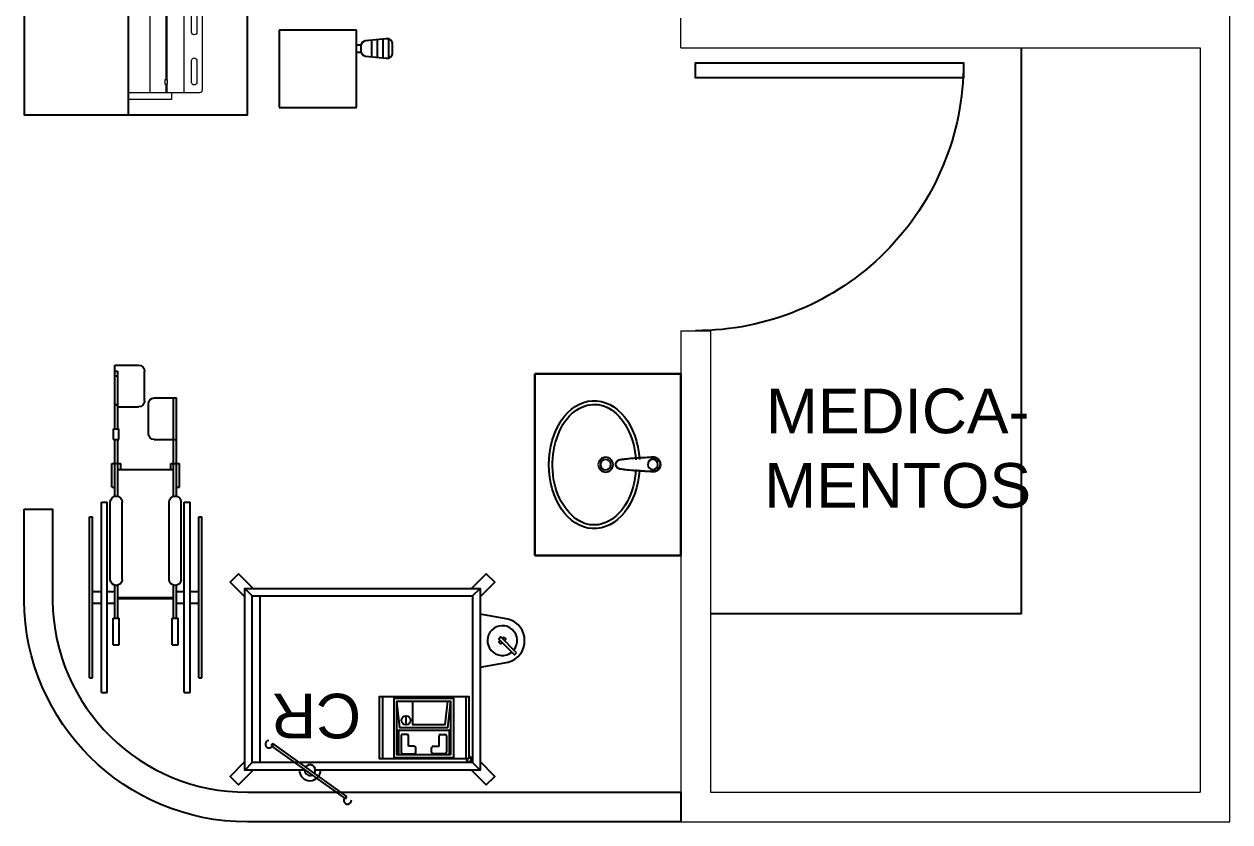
# Model space of a CAD drawing. Header units: metres. Extents: x -22 to 564, y 0 to 143.
# Drawn here: x 289.789 to 293.839, y 37.65 to 40.33 of the extents above; entities that cross this region are included whole.
import ezdxf

# ---------------------------------------------------------------- set-up
doc = ezdxf.new("R2010")
doc.units = ezdxf.units.M
for name, color, linetype in [('TEXTO', 7, 'Continuous'), ('XREF 3N NEURO-ONCOLOGIA$0$MOBILIARIO', 161, 'Continuous'), ('XREF 3N NEURO-ONCOLOGIA$0$MOBILIARIO FIJO', 40, 'Continuous'), ('XREF 3N NEURO-ONCOLOGIA$0$MOBILIARIO GUIAS MEC', 161, 'Continuous'), ('XREF 3N NEURO-ONCOLOGIA$0$MUROS BAJOS', 2, 'Continuous'), ('XREF 3N NEURO-ONCOLOGIA$0$PUERTAS', 253, 'Continuous')]:
    doc.layers.add(name, color=color, linetype=linetype)
doc.layers.add('XREF 3N NEURO-ONCOLOGIA$0$MUROS DE TABLAROCA', color=150, linetype='Continuous', lineweight=13)
doc.styles.add('100 SUBTITULOS 30', font='arial.ttf', dxfattribs={"height": 0.3})
doc.styles.add('XREF 3N NEURO-ONCOLOGIA$0$Standard', font='arial.ttf')

# ---------------------------------------------------------------- blocks, each defined once
blk = doc.blocks.new('XREF 3N NEURO-ONCOLOGIA$0$AQG-07$0$MMSRCB2')
at = {"layer": 'XREF 3N NEURO-ONCOLOGIA$0$MOBILIARIO', "linetype": 'Continuous'}
for p, q in [((0, 0), (0.02, 0)), ((0, 0), (0, -0.64)), ((0.02, 0), (0.02, -0.64)), ((0.2778, 0), (0.2978, 0)), ((0.2778, 0), (0.2778, -0.64)), ((0.2978, 0), (0.2978, -0.64)), ((-0.04, -0.05), (-0.03, -0.05)), ((-0.04, -0.05), (-0.04, -0.59)), ((-0.03, -0.05), (-0.03, -0.59)), ((0.3278, -0.05), (0.3378, -0.05)), ((0.3278, -0.05), (0.3278, -0.59)), ((0.3378, -0.05), (0.3378, -0.59)), ((0.04, -0.16), (0.06, -0.16)), ((0.04, -0.16), (0.04, -0.25)), ((0.06, -0.16), (0.06, -0.25)), ((0.2378, -0.16), (0.2578, -0.16)), ((0.2378, -0.16), (0.2378, -0.25)), ((0.2578, -0.16), (0.2578, -0.25)), ((0.04, -0.25), (0.06, -0.25)), ((0.045, -0.25), (0.045, -0.3606)), ((0.055, -0.25), (0.055, -0.3606)), ((0.2378, -0.25), (0.2578, -0.25)), ((0.2428, -0.25), (0.2428, -0.3606)), ((0.2528, -0.25), (0.2528, -0.3606)), ((-0.03, -0.3), (0, -0.3)), ((0.02, -0.3), (0.045, -0.3)), ((0.055, -0.3158), (0.2428, -0.3158)), ((0.055, -0.32), (0.2428, -0.32)), ((0.2528, -0.3), (0.2778, -0.3)), ((0.2978, -0.3), (0.3278, -0.3)), ((-0.03, -0.34), (0, -0.34)), ((0.02, -0.34), (0.045, -0.34)), ((0.2528, -0.34), (0.2778, -0.34)), ((0.2978, -0.34), (0.3278, -0.34)), ((0.03, -0.38), (0.03, -0.64)), ((0.07, -0.38), (0.07, -0.64)), ((0.2278, -0.38), (0.2278, -0.64)), ((0.2678, -0.38), (0.2678, -0.64)), ((-0.04, -0.59), (-0.03, -0.59)), ((0.3278, -0.59), (0.3378, -0.59)), ((0, -0.64), (0.02, -0.64)), ((0.2778, -0.64), (0.2978, -0.64)), ((0.045, -0.66), (0.045, -0.85)), ((0.055, -0.66), (0.055, -0.85)), ((0.2428, -0.66), (0.2428, -0.99)), ((0.2528, -0.66), (0.2528, -0.99)), ((0.035, -0.69), (0.045, -0.69)), ((0.035, -0.69), (0.035, -0.77)), ((0.2528, -0.69), (0.2628, -0.69)), ((0.2628, -0.69), (0.2628, -0.77)), ((0.055, -0.75), (0.2428, -0.75)), ((0.065, -0.75), (0.065, -0.77)), ((0.2328, -0.75), (0.2328, -0.77)), ((0.035, -0.77), (0.065, -0.77)), ((0.2328, -0.77), (0.2628, -0.77)), ((0.041, -0.85), (0.059, -0.85)), ((0.041, -0.85), (0.041, -0.886)), ((0.059, -0.85), (0.059, -0.886)), ((0.1778, -0.85), (0.2528, -0.85)), ((0.041, -0.886), (0.059, -0.886)), ((0.045, -0.886), (0.045, -1.1)), ((0.055, -0.886), (0.055, -1.08)), ((0.1578, -0.87), (0.1578, -0.97)), ((0.055, -0.9653), (0.045, -0.9653)), ((0.055, -0.9669), (0.045, -0.9669)), ((0.055, -0.96), (0.125, -0.96)), ((0.145, -0.98), (0.145, -1.08)), ((0.1778, -0.99), (0.2528, -0.99)), ((0.045, -1.064), (0.055, -1.064)), ((0.045, -1.08), (0.055, -1.08)), ((0.045, -1.1), (0.125, -1.1))]:
    blk.add_line(p, q, dxfattribs=at)
for centre, start, end in [((0.05, -0.38), 0, 180), ((0.2478, -0.38), 0, 180), ((0.05, -0.64), 180, 0), ((0.2478, -0.64), 180, 0), ((0.1778, -0.87), 90, 180), ((0.125, -0.98), 0, 90), ((0.1778, -0.97), 180, 270), ((0.125, -1.08), 270, 0)]:
    blk.add_arc(centre, 0.02, start, end, dxfattribs=at)
blk = doc.blocks.new('XREF 3N NEURO-ONCOLOGIA$0$XR-02$0$CARRO ROJO CON')
at = {"layer": 'XREF 3N NEURO-ONCOLOGIA$0$MOBILIARIO'}
for p, q in [((0.057, 0.7066), (0.0518, 0.6993)), ((0.052, 0.6991), (0.3005, 0.5208)), ((0.306, 0.528), (0.057, 0.7066)), ((-0.3475, 0.3625), (-0.3475, 0.5725)), ((-0.0675, 0.3625), (-0.0675, 0.5725)), ((-0.2824, 0.4951), (-0.2824, 0.5501)), ((-0.2774, 0.5551), (-0.2374, 0.5551)), ((-0.2374, 0.5301), (-0.2574, 0.5301)), ((-0.2574, 0.5301), (-0.2574, 0.4951)), ((-0.2324, 0.5501), (-0.2324, 0.5351)), ((-0.18, 0.5501), (-0.18, 0.5351)), ((-0.135, 0.5551), (-0.175, 0.5551)), ((-0.175, 0.5301), (-0.155, 0.5301)), ((-0.155, 0.5301), (-0.155, 0.4951)), ((-0.13, 0.4951), (-0.13, 0.5501)), ((0.3007, 0.5207), (0.306, 0.528)), ((-0.2624, 0.4901), (-0.2774, 0.4901)), ((-0.15, 0.4901), (-0.135, 0.4901))]:
    blk.add_line(p, q, dxfattribs=at)
for points in [[(-0.3667, 0.61), (-0.4162, 0.6595), (-0.4445, 0.6312), (-0.395, 0.5817)], [(0.3667, 0.61), (0.4162, 0.6595), (0.4445, 0.6312), (0.395, 0.5817)], [(0.1943, 0.61), (0.395, 0.61), (0.395, 0), (-0.395, 0), (-0.395, 0.61), (0.1582, 0.61)], [(-0.37, 0.585), (-0.395, 0.61)], [(0.37, 0.585), (0.395, 0.61)], [(-0.2962, 0.476), (-0.2912, 0.476), (-0.2912, 0.5585)], [(-0.1162, 0.476), (-0.1212, 0.476), (-0.1212, 0.5585)], [(-0.2912, 0.501), (-0.2962, 0.501)], [(-0.1212, 0.501), (-0.1162, 0.501)], [(-0.1162, 0.476), (-0.1162, 0.476), (-0.2962, 0.476)], [(-0.2962, 0.3785), (-0.2862, 0.4685), (-0.1262, 0.4685), (-0.1162, 0.3785)], [(-0.2861, 0.3785), (-0.2773, 0.4585), (-0.1699, 0.4585), (-0.1699, 0.3785)], [(-0.1467, 0.458), (-0.1467, 0.4275)], [(-0.5181, 0.216), (-0.465, 0.1629), (-0.4579, 0.17), (-0.511, 0.2231), (-0.5181, 0.216)], [(-0.3667, 0), (-0.4162, -0.0495), (-0.4445, -0.0212), (-0.395, 0.0283)], [(-0.37, 0.025), (-0.395, 0)], [(0.3667, 0), (0.4162, -0.0495), (0.4445, -0.0212), (0.395, 0.0283)], [(0.37, 0.025), (0.395, 0)]]:
    blk.add_lwpolyline(points, dxfattribs=at)
for points in [[(-0.37, 0.585), (0.37, 0.585), (0.37, 0.025), (-0.37, 0.025)], [(-0.3575, 0.5725), (-0.0575, 0.5725), (-0.0575, 0.3625), (-0.3575, 0.3625)], [(-0.3062, 0.5685), (-0.1062, 0.5685), (-0.1062, 0.3685), (-0.3062, 0.3685)], [(0.37, 0.025), (0.345, 0.025), (0.345, 0.585), (0.37, 0.585)], [(-0.2962, 0.5585), (-0.1162, 0.5585), (-0.1162, 0.3785), (-0.2962, 0.3785)]]:
    blk.add_lwpolyline(points, close=True, dxfattribs=at)
for points in [[(-0.395, 0.2639), (-0.49, 0.2473, 0.760661), (-0.49, 0.1027), (-0.395, 0.0861)], [(-0.47, 0.1679), (-0.4732, 0.1647, -0.414214), (-0.4768, 0.1647), (-0.4803, 0.1682, -0.414214), (-0.4803, 0.1718), (-0.4771, 0.175)], [(-0.47, 0.1821), (-0.4668, 0.1853, -0.414214), (-0.4632, 0.1853), (-0.4597, 0.1818, -0.414214), (-0.4597, 0.1782), (-0.4629, 0.175)]]:
    blk.add_lwpolyline(points, format="xyb", dxfattribs=at)
blk.add_circle((-0.1467, 0.4428), 0.0152, dxfattribs=at)
for centre, radius, start, end in [((0.0497, 0.7118), 0.0127, 279.3507, 189.3507), ((0.1762, 0.61), 0.036, 0, 180), ((0.1762, 0.61), 0.018, 144.3507, 180), ((0.1762, 0.61), 0.018, 180, 324.3507), ((0.1762, 0.61), 0.018, 0, 114.3507), ((0.1762, 0.61), 0.018, 354.3507, 0), ((-0.3575, 0.5725), 0.00884, 0, 270), ((-0.2774, 0.5501), 0.005, 90, 180), ((-0.2374, 0.5501), 0.005, 0, 90), ((-0.2374, 0.5351), 0.005, 270, 0), ((-0.175, 0.5501), 0.005, 90, 180), ((-0.175, 0.5351), 0.005, 180, 270), ((-0.135, 0.5501), 0.005, 0, 90), ((0.3133, 0.5228), 0.0127, 279.3507, 189.3507), ((-0.2774, 0.4951), 0.005, 180, 270), ((-0.2624, 0.4951), 0.005, 270, 0), ((-0.15, 0.4951), 0.005, 180, 270), ((-0.135, 0.4951), 0.005, 270, 0), ((-0.47, 0.175), 0.05, 140.7392, 129.2608)]:
    blk.add_arc(centre, radius, start, end, dxfattribs=at)
at = {"style": 'XREF 3N NEURO-ONCOLOGIA$0$Standard'}
blk.add_text('CR', height=0.15, dxfattribs=at).set_placement((0.0042, 0.3534))
blk = doc.blocks.new('XREF 3N NEURO-ONCOLOGIA$0$XR-00$0$BOTE SANITARIO DE PEDAL')
at = {"layer": 'XREF 3N NEURO-ONCOLOGIA$0$MOBILIARIO'}
for p, q in [((0.26, 0.13), (0, 0.13)), ((0, 0.13), (0, -0.13)), ((0.26, -0.13), (0.26, 0.13)), ((0.3594, 0.1007), (0.2905, 0.0942)), ((0.3103, 0.0961), (0.3103, 0.0402)), ((0.3293, 0.0978), (0.3293, 0.0384)), ((0.3483, 0.0996), (0.3483, 0.0366)), ((0.3673, 0.1001), (0.3673, 0.0361)), ((0.3811, 0.0544), (0.3811, 0.0818)), ((0.26, 0.08), (0.2742, 0.08)), ((0.26, 0.0562), (0.2742, 0.0562)), ((0.2742, 0.0754), (0.2742, 0.0609)), ((0.2905, 0.042), (0.3594, 0.0356)), ((0, -0.13), (0.26, -0.13))]:
    blk.add_line(p, q, dxfattribs=at)
for centre, start, end in [((0.2932, 0.0754), 98.1301, 180), ((0.3621, 0.0818), 0, 98.1301), ((0.2932, 0.0609), 180, 261.8699), ((0.3621, 0.0544), 261.8699, 0)]:
    blk.add_arc(centre, 0.019, start, end, dxfattribs=at)
blk = doc.blocks.new('XREF 3N NEURO-ONCOLOGIA$0$A$Cc4cfa18a')
at = {"lineweight": 0}
for p, q in [((-0.2121, -0.0617), (0.2121, -0.0617)), ((-0.2121, -0.1189), (-0.1827, -0.1189)), ((-0.1681, -0.1189), (0.1681, -0.1189)), ((0.1827, -0.1189), (0.2121, -0.1189)), ((-0.2121, -0.1217), (-0.1827, -0.1217)), ((-0.1681, -0.1217), (0.1681, -0.1217)), ((0.1827, -0.1217), (0.2121, -0.1217)), ((0.2121, -0.1751), (-0.2121, -0.1751))]:
    blk.add_line(p, q, dxfattribs=at)
blk.add_lwpolyline([(-0.2121, -0.248), (-0.2121, -0.0088, -0.414214), (-0.2033, 0), (0.2033, 0, -0.414214), (0.2121, -0.0088), (0.2121, -0.248)], format="xyb", dxfattribs=at)
for points in [[(-0.16, -0.0176), (0.0085, -0.0176, -0.414214), (0.0173, -0.0264), (0.0173, -0.0265, -0.414214), (0.0085, -0.0353), (-0.16, -0.0353, -0.414214), (-0.1688, -0.0265), (-0.1688, -0.0264, -0.414214)], [(0.1037, -0.0353, -0.414214), (0.0949, -0.0265), (0.0949, -0.0264, -0.414214), (0.1037, -0.0176), (0.1769, -0.0176, -0.414214), (0.1857, -0.0264), (0.1857, -0.0265, -0.414214), (0.1769, -0.0353)]]:
    blk.add_lwpolyline(points, format="xyb", close=True, dxfattribs=at)
blk.add_lwpolyline([(0.2121, -0.1024), (0.2347, -0.1024), (0.2347, -0.248), (-0.2347, -0.248), (-0.2347, -0.1024), (-0.2121, -0.1024)], dxfattribs=at)
for points in [[(-0.1827, -0.1161), (-0.1681, -0.1161), (-0.1681, -0.1255), (-0.1827, -0.1255)], [(0.1681, -0.1255), (0.1827, -0.1255), (0.1827, -0.1161), (0.1681, -0.1161)]]:
    blk.add_lwpolyline(points, close=True, dxfattribs=at)
blk = doc.blocks.new('XREF 3N NEURO-ONCOLOGIA$0$XR-02$0$LAVABO.NORMATIVO')
at = {"layer": 'XREF 3N NEURO-ONCOLOGIA$0$MOBILIARIO FIJO'}
for p, q in [((-0.305, -0.49), (-0.305, 0)), ((-0.305, 0), (0.305, 0)), ((0.305, 0), (-0.305, 0)), ((-0.305, 0), (-0.305, -0.49)), ((0.305, -0.49), (0.305, 0)), ((0.305, 0), (0.305, -0.49)), ((0.305, -0.49), (-0.305, -0.49)), ((-0.305, -0.49), (0.305, -0.49))]:
    blk.add_line(p, q, dxfattribs=at)
at = {"layer": 'XREF 3N NEURO-ONCOLOGIA$0$MOBILIARIO FIJO', "linetype": 'ByBlock'}
for p, q in [((-0.0202, -0.0798), (-0.0216, -0.0822)), ((-0.0191, -0.0783), (-0.0202, -0.0798)), ((-0.0172, -0.0761), (-0.0191, -0.0783)), ((-0.0151, -0.0741), (-0.0172, -0.0761)), ((-0.0135, -0.073), (-0.0151, -0.0741)), ((-0.0112, -0.0715), (-0.0135, -0.073)), ((-0.0091, -0.0705), (-0.0112, -0.0715)), ((-0.0068, -0.0696), (-0.0091, -0.0705)), ((-0.0048, -0.069), (-0.0068, -0.0696)), ((-0.0037, -0.0688), (-0.0048, -0.069)), ((-0.0023, -0.0686), (-0.0037, -0.0688)), ((-0.0007, -0.0684), (-0.0023, -0.0686)), ((0.001, -0.0684), (-0.0007, -0.0684)), ((0.0022, -0.0684), (0.001, -0.0684)), ((0.0031, -0.0685), (0.0022, -0.0684)), ((0.0044, -0.0686), (0.0031, -0.0685)), ((0.0064, -0.0689), (0.0044, -0.0686)), ((0.0074, -0.0692), (0.0064, -0.0689)), ((0.0089, -0.0696), (0.0074, -0.0692)), ((0.0104, -0.0702), (0.0089, -0.0696)), ((0.012, -0.0709), (0.0104, -0.0702)), ((0.0135, -0.0717), (0.012, -0.0709)), ((0.015, -0.0726), (0.0135, -0.0717)), ((0.0161, -0.0734), (0.015, -0.0726)), ((0.0174, -0.0743), (0.0161, -0.0734)), ((0.0185, -0.0753), (0.0174, -0.0743)), ((0.0196, -0.0765), (0.0185, -0.0753)), ((0.0205, -0.0775), (0.0196, -0.0765)), ((0.0216, -0.0789), (0.0205, -0.0775)), ((0.0223, -0.08), (0.0216, -0.0789)), ((0.0229, -0.0809), (0.0223, -0.08)), ((0.0236, -0.0821), (0.0229, -0.0809)), ((-0.0243, -0.0921), (-0.0244, -0.0934)), ((-0.0244, -0.0934), (-0.0244, -0.0942)), ((-0.0244, -0.0942), (-0.0243, -0.0949)), ((-0.024, -0.0894), (-0.0243, -0.0921)), ((-0.0243, -0.0949), (-0.0243, -0.0955)), ((-0.0243, -0.0955), (-0.0243, -0.096)), ((-0.0243, -0.096), (-0.0242, -0.0966)), ((-0.0242, -0.0966), (-0.0241, -0.0974)), ((-0.0241, -0.0974), (-0.0239, -0.0984)), ((-0.0234, -0.087), (-0.024, -0.0894)), ((-0.0239, -0.0984), (-0.0238, -0.0992)), ((-0.0238, -0.0992), (-0.0236, -0.1)), ((-0.0236, -0.1), (-0.0234, -0.1008)), ((-0.0227, -0.0847), (-0.0234, -0.087)), ((-0.0234, -0.1008), (-0.0231, -0.1015)), ((-0.0231, -0.1015), (-0.023, -0.1019)), ((-0.023, -0.1019), (-0.023, -0.1049)), ((-0.023, -0.1049), (-0.0228, -0.1112)), ((-0.0228, -0.1112), (-0.0227, -0.115)), ((-0.0216, -0.0822), (-0.0227, -0.0847)), ((-0.0227, -0.115), (-0.0225, -0.1194)), ((-0.0225, -0.1194), (-0.0223, -0.124)), ((0.0242, -0.0833), (0.0236, -0.0821)), ((0.0247, -0.0847), (0.0242, -0.0833)), ((0.0243, -0.1254), (0.0246, -0.1195)), ((0.0246, -0.1195), (0.0248, -0.1123)), ((0.0251, -0.0858), (0.0247, -0.0847)), ((0.0248, -0.1123), (0.025, -0.1082)), ((0.025, -0.1082), (0.0251, -0.1019)), ((0.0253, -0.0863), (0.0251, -0.0858)), ((0.0251, -0.1019), (0.0257, -0.0997)), ((0.0251, -0.1019), (0.0251, -0.1019)), ((0.0257, -0.0876), (0.0253, -0.0863)), ((0.0259, -0.0887), (0.0257, -0.0876)), ((0.0257, -0.0997), (0.0262, -0.0967)), ((0.0262, -0.0904), (0.0259, -0.0887)), ((0.0264, -0.0923), (0.0262, -0.0904)), ((0.0262, -0.0967), (0.0264, -0.0945)), ((0.0264, -0.0945), (0.0264, -0.0923)), ((-0.0223, -0.124), (-0.0221, -0.1293)), ((-0.0221, -0.1293), (-0.0218, -0.1342)), ((-0.0218, -0.1342), (-0.0215, -0.1396)), ((-0.0215, -0.1396), (-0.0213, -0.1434)), ((-0.0213, -0.1434), (-0.0211, -0.1459)), ((-0.0211, -0.1459), (-0.0209, -0.1491)), ((-0.0209, -0.1491), (-0.0206, -0.1522)), ((-0.0206, -0.1522), (-0.0204, -0.1555)), ((-0.0204, -0.1555), (-0.0201, -0.1589)), ((-0.0201, -0.1589), (-0.0196, -0.1649)), ((0.0214, -0.1673), (0.0222, -0.1578)), ((0.0222, -0.1578), (0.0226, -0.1532)), ((0.0226, -0.1532), (0.0229, -0.1491)), ((0.0229, -0.1491), (0.0233, -0.1442)), ((0.0233, -0.1442), (0.0238, -0.1353)), ((0.0238, -0.1353), (0.0241, -0.1299)), ((0.0241, -0.1299), (0.0243, -0.1254)), ((-0.0196, -0.1649), (-0.0189, -0.1721)), ((-0.0189, -0.1721), (-0.0181, -0.1789)), ((-0.0181, -0.1789), (-0.0169, -0.19)), ((-0.0169, -0.19), (-0.0157, -0.1988)), ((-0.0157, -0.1988), (-0.015, -0.204)), ((0.017, -0.2046), (0.0173, -0.2024)), ((0.0173, -0.2024), (0.0176, -0.2004)), ((0.0176, -0.2004), (0.0179, -0.1983)), ((0.0179, -0.1983), (0.0182, -0.196)), ((0.0182, -0.196), (0.0184, -0.194)), ((0.0184, -0.194), (0.0187, -0.1919)), ((0.0187, -0.1919), (0.0189, -0.19)), ((0.0189, -0.19), (0.0191, -0.1882)), ((0.0191, -0.1882), (0.0195, -0.185)), ((0.0195, -0.185), (0.0198, -0.1825)), ((0.0198, -0.1825), (0.02, -0.1804)), ((0.02, -0.1804), (0.0208, -0.1735)), ((0.0208, -0.1735), (0.0214, -0.1673)), ((-0.015, -0.204), (-0.0149, -0.2046)), ((-0.0149, -0.2046), (-0.0147, -0.2056)), ((-0.0147, -0.2056), (-0.0145, -0.2063)), ((-0.0145, -0.2063), (-0.0143, -0.2071)), ((-0.0143, -0.2071), (-0.0138, -0.2082)), ((-0.0138, -0.2082), (-0.0133, -0.2094)), ((-0.0133, -0.2094), (-0.0126, -0.2105)), ((-0.0126, -0.2105), (-0.0117, -0.2117)), ((-0.0117, -0.2117), (-0.0102, -0.2135)), ((-0.0102, -0.2135), (-0.0089, -0.2146)), ((-0.0089, -0.2146), (-0.0077, -0.2154)), ((-0.0077, -0.2154), (-0.0065, -0.2161)), ((-0.0065, -0.2161), (-0.0048, -0.2169)), ((-0.0048, -0.2169), (-0.0035, -0.2173)), ((-0.0035, -0.2173), (-0.002, -0.2177)), ((-0.002, -0.2177), (-0.0008, -0.2179)), ((-0.0008, -0.2179), (0.0008, -0.218)), ((0.0008, -0.218), (0.0027, -0.2179)), ((0.0027, -0.2179), (0.0037, -0.2177)), ((0.0037, -0.2177), (0.0056, -0.2173)), ((0.0056, -0.2173), (0.0072, -0.2168)), ((0.0072, -0.2168), (0.0088, -0.216)), ((0.0088, -0.216), (0.0106, -0.2149)), ((0.0106, -0.2149), (0.0116, -0.214)), ((0.0116, -0.214), (0.0128, -0.2129)), ((0.0128, -0.2129), (0.014, -0.2114)), ((0.014, -0.2114), (0.0152, -0.2097)), ((0.0152, -0.2097), (0.0162, -0.2076)), ((0.0162, -0.2076), (0.0167, -0.2057)), ((0.0167, -0.2057), (0.017, -0.2046))]:
    blk.add_line(p, q, dxfattribs=at)
at = {"layer": 'XREF 3N NEURO-ONCOLOGIA$0$MOBILIARIO FIJO', "linetype": 'Continuous'}
blk.add_circle((0.001, -0.0938), 0.0171, dxfattribs=at)
at = {"layer": 'XREF 3N NEURO-ONCOLOGIA$0$MOBILIARIO FIJO'}
for radius in [0.025, 0.0175]:
    blk.add_circle((0, -0.2523), radius, dxfattribs=at)
at = {"layer": 'XREF 3N NEURO-ONCOLOGIA$0$MOBILIARIO FIJO', "linetype": 'Continuous'}
for centre, radius, start, end in [((0.001, -0.0938), 0.0254, 0, 198.6555), ((0.001, -0.0938), 0.0242, 359.5329, 180.4671), ((0.8216, -0.0871), 0.8447, 180.4671, 187.9569), ((-0.8195, -0.0871), 0.8447, 352.0431, 359.5329), ((0.0011, -0.0938), 0.0254, 341.3375, 0.0036), ((0.001, -0.2018), 0.0162, 187.9569, 352.0431)]:
    blk.add_arc(centre, radius, start, end, dxfattribs=at)
at = {"layer": 'XREF 3N NEURO-ONCOLOGIA$0$MOBILIARIO FIJO'}
blk.add_ellipse((0, -0.2907), major_axis=(-0.215, 0), ratio=0.709302, start_param=4.791428, end_param=10.916607, dxfattribs=at)
blk.add_open_spline([(-0.0163, -0.1507), (-0.0558, -0.153), (-0.0942, -0.1635), (-0.1837, -0.2123), (-0.2121, -0.2654), (-0.1879, -0.3629), (-0.1336, -0.4082), (0.0089, -0.4403), (0.0926, -0.4256), (0.1966, -0.3523), (0.2151, -0.2979), (0.1733, -0.2026), (0.1106, -0.1621), (0.0301, -0.1518), (0.0232, -0.1511), (0.0163, -0.1507)], degree=3, knots=[4.791428, 4.791428, 4.791428, 4.791428, 5.367357, 5.367357, 6.457084, 6.457084, 7.54681, 7.54681, 8.636537, 8.636537, 9.726264, 9.726264, 10.81599, 10.81599, 10.916607, 10.916607, 10.916607, 10.916607], dxfattribs=at)
blk = doc.blocks.new('XREF 3N NEURO-ONCOLOGIA')
at = {"layer": 'XREF 3N NEURO-ONCOLOGIA$0$MOBILIARIO FIJO'}
blk.add_lwpolyline([(10.708, 46.6901), (10.708, 47.4401), (7.758, 47.4401), (7.758, 46.6901)], close=True, dxfattribs=at)
blk.add_lwpolyline([(10.708, 47.0901), (7.758, 47.0901)], dxfattribs=at)
at = {"layer": 'XREF 3N NEURO-ONCOLOGIA$0$MOBILIARIO FIJO', "elevation": 0.0008}
blk.add_lwpolyline([(6.083, 45.1345), (6.083, 44.0901), (7.983, 44.0901)], dxfattribs=at)
at = {"layer": 'XREF 3N NEURO-ONCOLOGIA$0$MUROS BAJOS', "elevation": 0.0008}
blk.add_lwpolyline([(6.433, 47.4401), (6.433, 47.3444), (6.1268, 47.3444, 0.413226), (5.483, 46.6901), (5.483, 45.2345), (5.383, 45.2345), (5.383, 46.6901, -0.411632), (6.1264, 47.4401)], format="xyb", close=True, dxfattribs=at)
at = {"layer": 'XREF 3N NEURO-ONCOLOGIA$0$MUROS DE TABLAROCA', "lineweight": 0}
for p, q in [((5.383, 45.2345), (5.383, 43.3901)), ((7.033, 45.2345), (5.383, 45.2345)), ((7.033, 45.2345), (7.033, 45.1345)), ((7.983, 45.2345), (8.083, 45.2345)), ((7.983, 45.2345), (7.983, 43.4901)), ((5.483, 45.1345), (5.483, 43.4901)), ((7.033, 45.1345), (5.483, 45.1345)), ((7.983, 43.4901), (5.483, 43.4901)), ((5.383, 43.3901), (9.083, 43.3901))]:
    blk.add_line(p, q, dxfattribs=at)
at = {"layer": 'XREF 3N NEURO-ONCOLOGIA$0$PUERTAS', "elevation": -0.0028}
blk.add_lwpolyline([(7.933, 44.2845), (7.883, 44.2845), (7.883, 45.1845), (7.933, 45.1845), (7.933, 44.2845, -0.414214), (7.033, 45.1845)], format="xyb", dxfattribs=at)
at = {"layer": 'XREF 3N NEURO-ONCOLOGIA$0$MOBILIARIO', "yscale": 1.000021560058902, "zscale": 1.000021560058902}
for name, p, xscale, rotation in [('XREF 3N NEURO-ONCOLOGIA$0$AQG-07$0$MMSRCB2', (5.8172, 47.1806, 0.0008), -1.000021560058902, 90), ('XREF 3N NEURO-ONCOLOGIA$0$XR-02$0$CARRO ROJO CON', (6.167, 46.3038, -0.0025), 1.000021560058902, 89.99994258895262)]:
    blk.add_blockref(name, p, dxfattribs=dict(at, xscale=xscale, rotation=rotation))
at = {"layer": 'XREF 3N NEURO-ONCOLOGIA$0$MOBILIARIO', "rotation": 270.0000576038328}
blk.add_blockref('XREF 3N NEURO-ONCOLOGIA$0$XR-00$0$BOTE SANITARIO DE PEDAL', (7.9129, 46.5834, -0.0008), dxfattribs=at)
at = {"layer": 'XREF 3N NEURO-ONCOLOGIA$0$MOBILIARIO FIJO', "xscale": -1.000021560058902, "yscale": 1.000021560058902, "zscale": 1.000021560058902, "rotation": 180.0001148643427}
blk.add_blockref('XREF 3N NEURO-ONCOLOGIA$0$XR-02$0$LAVABO.NORMATIVO', (6.583, 45.2345, -0.0032), dxfattribs=at)
at = {"layer": 'XREF 3N NEURO-ONCOLOGIA$0$MOBILIARIO GUIAS MEC', "rotation": 180}
blk.add_blockref('XREF 3N NEURO-ONCOLOGIA$0$A$Cc4cfa18a', (8.0441, 46.8421), dxfattribs=at)

msp = doc.modelspace()

# ---------------------------------------------------------------- block references
at = {"rotation": 90}
msp.add_blockref('XREF 3N NEURO-ONCOLOGIA', (337.2286, 32.2671), dxfattribs=at)

# ---------------------------------------------------------------- next in the draw order: texts
at = {"layer": 'TEXTO', "insert": (292.0865, 39.1055, -0.0037), "char_height": 0.15, "width": 1.27228, "attachment_point": 1, "style": '100 SUBTITULOS 30'}
msp.add_mtext('\\pxqc;MEDICA-\\PMENTOS', dxfattribs=at)

doc.saveas('drawing.dxf')
